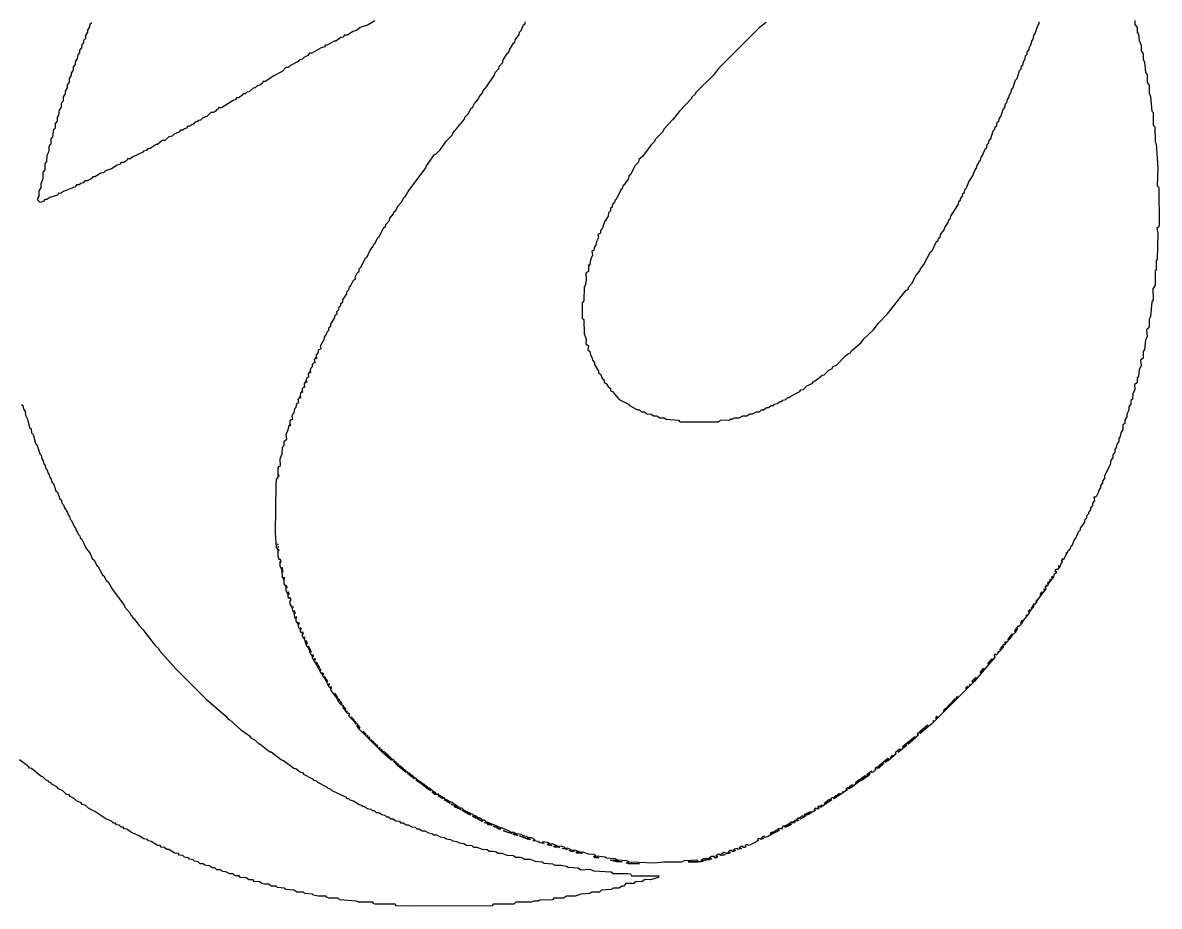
# Model space of a CAD drawing. Extents: x -695846 to 822170, y -413475 to 397179.
# Drawn here: x -387965 to -387349, y 126819 to 127298 of the extents above; entities that cross this region are included whole.
import ezdxf

# ---------------------------------------------------------------- set-up
doc = ezdxf.new("R2010")
doc.units = 0
doc.header["$LTSCALE"] = 1000
doc.header["$MEASUREMENT"] = 0

# ---------------------------------------------------------------- blocks, each defined once
blk = doc.blocks.new('中亿国际')
at = {"color": 4, "linetype": 'Continuous'}
for points in [[(2530624.43, -167525.74), (2530620.86, -167528.49), (2530598.64, -167550.71), (2530595.9, -167554.27), (2530586.29, -167563.88), (2530586.29, -167564.43), (2530584.1, -167566.35), (2530584.1, -167566.89), (2530577.52, -167573.75), (2530573.95, -167578.42), (2530569.01, -167583.63), (2530568.46, -167585), (2530564.35, -167589.12), (2530564.07, -167590.21), (2530562.15, -167592.13), (2530557.49, -167598.44), (2530555.57, -167600.09), (2530555.29, -167601.46), (2530553.37, -167603.38), (2530550.9, -167608.32), (2530550.08, -167608.87), (2530549.81, -167610.24), (2530547.61, -167613.81), (2530546.79, -167614.35), (2530546.52, -167616), (2530545.69, -167616.55), (2530543.22, -167621.76), (2530542.67, -167622.04), (2530542.13, -167623.68), (2530541.3, -167624.23), (2530541.03, -167625.88), (2530540.21, -167626.43), (2530540.21, -167627.8), (2530539.11, -167628.89), (2530538.83, -167630.81), (2530536.91, -167633.83), (2530535.54, -167637.67), (2530534.72, -167638.5), (2530534.72, -167639.87), (2530533.35, -167640.69), (2530533.62, -167642.34), (2530532.52, -167644.53), (2530532.25, -167646.45), (2530531.43, -167647.28), (2530531.15, -167649.2), (2530530.05, -167649.74), (2530530.33, -167651.94), (2530529.23, -167654.41), (2530528.96, -167656.88), (2530528.41, -167657.7), (2530528.13, -167657.15), (2530528.13, -167660.72), (2530526.76, -167661.54), (2530527.04, -167665.38), (2530526.49, -167668.4), (2530525.94, -167668.95), (2530525.67, -167676.63), (2530524.84, -167677.73), (2530524.84, -167685.96), (2530525.67, -167686.78), (2530525.94, -167694.46), (2530527.04, -167697.2), (2530526.76, -167699.95), (2530528.13, -167701.05), (2530527.86, -167703.24), (2530528.96, -167704.06), (2530529.23, -167705.98), (2530530.05, -167707.08), (2530530.33, -167708.73), (2530531.43, -167710.1), (2530531.43, -167711.2), (2530533.62, -167714.76), (2530533.62, -167715.59), (2530534.72, -167716.41), (2530535.82, -167718.88), (2530536.64, -167719.43), (2530536.64, -167720.8), (2530537.74, -167721.35), (2530538.83, -167722.99), (2530540.21, -167724.09), (2530540.21, -167725.46), (2530541.3, -167725.74), (2530544.87, -167730.12), (2530549.81, -167732.59), (2530550.36, -167733.42), (2530554.75, -167735.61), (2530555.84, -167735.61), (2530556.94, -167736.71), (2530558.31, -167736.71), (2530559.96, -167737.81), (2530562.15, -167738.08), (2530563.52, -167738.9), (2530565.17, -167738.9), (2530566.82, -167740), (2530569.29, -167740), (2530570.38, -167740.82), (2530576.97, -167741.37), (2530577.79, -167742.2), (2530598.91, -167742.2), (2530599.74, -167741.37), (2530604.67, -167741.1), (2530605.5, -167740.55), (2530606.6, -167740.55), (2530607.14, -167740), (2530609.89, -167740), (2530611.81, -167738.9), (2530614, -167738.9), (2530615.65, -167737.81), (2530617.02, -167737.81), (2530619.21, -167736.71), (2530620.86, -167736.71), (2530621.96, -167735.61), (2530623.06, -167735.61), (2530624.7, -167734.51), (2530625.8, -167734.51), (2530627.17, -167733.42), (2530628.54, -167733.42), (2530629.09, -167732.59), (2530630.46, -167732.32), (2530632.11, -167731.22), (2530632.93, -167731.22), (2530633.48, -167730.4), (2530635.13, -167730.12), (2530636.22, -167729.03), (2530637.05, -167729.03), (2530637.87, -167728.2), (2530642.81, -167725.74), (2530643.36, -167724.91), (2530644.73, -167724.64), (2530646.65, -167722.72), (2530649.39, -167721.35), (2530649.94, -167720.52), (2530652.41, -167719.15), (2530654.88, -167716.96), (2530655.98, -167716.68), (2530658.72, -167713.94), (2530660.09, -167713.39), (2530660.91, -167712.29), (2530662.56, -167711.47), (2530667.77, -167706.26), (2530669.14, -167705.16), (2530670.24, -167704.89), (2530670.79, -167703.79), (2530676, -167699.12), (2530677.37, -167697.2), (2530682.59, -167692.54), (2530685.33, -167688.7), (2530690.27, -167683.76), (2530700.42, -167670.87), (2530701.24, -167670.59), (2530701.79, -167668.95), (2530703.44, -167667.3), (2530705.91, -167662.64), (2530707.83, -167660.44), (2530708.1, -167659.35), (2530710.02, -167656.88), (2530713.59, -167650.02), (2530714.41, -167649.47), (2530716.88, -167644.53), (2530717.7, -167643.98), (2530717.98, -167642.61), (2530718.8, -167642.06), (2530719.07, -167640.69), (2530720.99, -167638.22), (2530721.27, -167636.85), (2530723.19, -167634.11), (2530723.46, -167632.74), (2530724.29, -167632.19), (2530724.56, -167630.81), (2530728.68, -167624.23), (2530728.95, -167622.58), (2530729.77, -167622.04), (2530729.77, -167621.21), (2530730.87, -167619.84), (2530731.14, -167618.47), (2530731.97, -167617.92), (2530732.24, -167616.27), (2530733.06, -167615.45), (2530734.44, -167612.16), (2530736.36, -167609.14), (2530737.73, -167605.58), (2530738.55, -167604.75), (2530738.83, -167603.11), (2530739.65, -167602.28), (2530739.92, -167600.91), (2530740.75, -167600.36), (2530741.02, -167598.72), (2530741.84, -167597.89), (2530743.21, -167594.33), (2530744.04, -167593.5), (2530744.31, -167591.86), (2530745.14, -167591.04), (2530745.41, -167589.39), (2530746.23, -167588.57), (2530747.6, -167584.45), (2530748.43, -167583.63), (2530748.7, -167582.26), (2530749.52, -167581.71), (2530749.8, -167579.79), (2530750.62, -167579.24), (2530750.9, -167577.59), (2530751.72, -167576.77), (2530753.09, -167572.38), (2530753.91, -167571.83), (2530754.19, -167569.91), (2530755.01, -167569.09), (2530755.29, -167567.44), (2530756.11, -167566.35), (2530756.66, -167564.43), (2530757.21, -167564.15), (2530757.48, -167562.23), (2530758.3, -167561.41), (2530759.68, -167557.02), (2530760.5, -167556.2), (2530761.87, -167551.81), (2530762.69, -167550.98), (2530762.97, -167549.34), (2530763.79, -167548.51), (2530763.79, -167547.42), (2530764.89, -167545.5), (2530765.16, -167543.85), (2530765.98, -167543.03), (2530765.98, -167541.93), (2530767.08, -167540.56), (2530767.08, -167539.46), (2530768.18, -167537.54), (2530768.45, -167535.89), (2530769.28, -167534.8), (2530769.55, -167532.88), (2530770.37, -167531.78), (2530771.75, -167527.39), (2530772.57, -167526.57), (2530772.57, -167525.47)], [(2530824.42, -167524.65), (2530824.42, -167526.84), (2530825.52, -167528.49), (2530825.52, -167531.23), (2530826.34, -167532.05), (2530826.61, -167535.62), (2530827.71, -167538.09), (2530827.71, -167541.11), (2530828.81, -167542.75), (2530828.81, -167545.77), (2530829.63, -167547.14), (2530830.18, -167552.9), (2530831, -167554), (2530831, -167558.39), (2530832.1, -167559.76), (2530832.1, -167564.15), (2530832.92, -167565.8), (2530833.47, -167573.75), (2530834.29, -167574.58), (2530834.29, -167581.43), (2530835.12, -167582.26), (2530835.39, -167590.49), (2530835.94, -167591.58), (2530836.76, -167604.48), (2530836.49, -167614.35), (2530837.31, -167615.18), (2530837.59, -167635.48), (2530837.31, -167636.58), (2530836.22, -167637.4), (2530836.76, -167639.87), (2530836.49, -167654.13), (2530835.94, -167654.96), (2530835.94, -167659.62), (2530835.39, -167660.44), (2530835.39, -167668.12), (2530834.02, -167670.05), (2530834.29, -167676.08), (2530833.47, -167677.18), (2530832.92, -167685.13), (2530832.1, -167686.51), (2530832.1, -167690.62), (2530831.83, -167691.44), (2530830.73, -167692.27), (2530831, -167696.11), (2530830.18, -167697.75), (2530829.63, -167702.97), (2530828.81, -167704.06), (2530828.81, -167707.63), (2530827.44, -167708.73), (2530827.71, -167711.74), (2530826.61, -167713.94), (2530826.34, -167717.51), (2530825.52, -167718.6), (2530825.52, -167721.07), (2530824.14, -167721.89), (2530824.42, -167724.64), (2530823.32, -167727.11), (2530823.05, -167729.85), (2530822.22, -167730.67), (2530822.22, -167732.59), (2530821.13, -167733.97), (2530821.13, -167735.89), (2530820.03, -167738.08), (2530820.03, -167739.45), (2530818.93, -167741.37), (2530818.93, -167743.02), (2530817.83, -167743.84), (2530817.83, -167746.31), (2530816.74, -167748.23), (2530816.46, -167750.15), (2530815.64, -167751.25), (2530815.64, -167752.89), (2530814.54, -167754.27), (2530814.27, -167756.19), (2530813.45, -167757.28), (2530813.45, -167758.66), (2530812.35, -167760.03), (2530812.35, -167761.67), (2530811.25, -167763.05), (2530810.98, -167765.51), (2530807.96, -167771.55), (2530807.96, -167772.65), (2530806.86, -167774.29), (2530806.86, -167775.39), (2530805.76, -167776.76), (2530805.76, -167777.86), (2530804.67, -167779.51), (2530804.67, -167780.33), (2530803.57, -167782.52), (2530803.02, -167783.07), (2530802.2, -167783.07), (2530802.47, -167784.99), (2530801.37, -167786.36), (2530801.37, -167787.46), (2530800.28, -167788.83), (2530800.28, -167789.93), (2530799.18, -167791.3), (2530799.18, -167792.13), (2530798.08, -167793.22), (2530798.08, -167794.32), (2530796.99, -167795.42), (2530796.99, -167796.51), (2530794.79, -167799.81), (2530794.79, -167800.9), (2530793.69, -167802), (2530792.6, -167804.74), (2530791.5, -167806.12), (2530790.13, -167809.41), (2530789.58, -167809.68), (2530789.03, -167811.33), (2530788.21, -167812.15), (2530785.74, -167816.82), (2530785.19, -167817.09), (2530785.19, -167816.27), (2530784.37, -167817.64), (2530784.91, -167817.64), (2530784.64, -167819.01), (2530784.09, -167819.28), (2530783.82, -167820.38), (2530782.45, -167822.3), (2530781.35, -167822.3), (2530781.07, -167823.13), (2530781.62, -167823.13), (2530781.62, -167823.95), (2530780.52, -167825.05), (2530780.25, -167826.14), (2530777.23, -167830.26), (2530777.23, -167830.81), (2530776.41, -167831.36), (2530776.41, -167830.53), (2530775.59, -167831.9), (2530776.14, -167831.9), (2530776.14, -167832.73), (2530772.02, -167838.21), (2530770.1, -167841.23), (2530769.83, -167840.68), (2530769, -167841.78), (2530769.55, -167841.78), (2530769.28, -167842.88), (2530767.36, -167844.8), (2530767.08, -167845.9), (2530764.34, -167849.19), (2530762.97, -167851.66), (2530761.32, -167853.3), (2530761.05, -167852.75), (2530760.22, -167853.85), (2530760.77, -167854.13), (2530759.4, -167856.32), (2530757.75, -167857.97), (2530757.21, -167859.34), (2530754.19, -167862.36), (2530753.91, -167863.18), (2530753.37, -167862.63), (2530752.54, -167863.45), (2530753.09, -167864.28), (2530749.25, -167868.67), (2530748.98, -167868.12), (2530748.15, -167868.67), (2530748.15, -167869.21), (2530748.7, -167869.49), (2530737.45, -167882.66), (2530714.41, -167905.7), (2530707.83, -167911.19), (2530712.49, -167907.07), (2530711.94, -167906.52), (2530706.45, -167911.46), (2530707, -167912.01), (2530701.24, -167916.95), (2530705.36, -167913.38), (2530705.08, -167912.83), (2530698.5, -167918.32), (2530698.77, -167918.87), (2530700.69, -167917.5), (2530696.03, -167921.34), (2530697.67, -167919.69), (2530696.58, -167919.69), (2530694.38, -167921.61), (2530694.93, -167922.16), (2530690.82, -167925.73), (2530688.9, -167926.82), (2530691.09, -167924.9), (2530690.54, -167924.63), (2530686.15, -167928.2), (2530686.7, -167928.47), (2530688.35, -167927.37), (2530685.6, -167929.84), (2530684.78, -167930.12), (2530684.78, -167929.29), (2530683.96, -167929.57), (2530683.41, -167930.39), (2530684.23, -167930.39), (2530682.59, -167932.04), (2530681.76, -167932.31), (2530681.76, -167931.49), (2530679.02, -167933.41), (2530679.29, -167933.96), (2530680.94, -167932.86), (2530679.57, -167934.23), (2530676, -167936.7), (2530675.45, -167936.7), (2530670.52, -167940.54), (2530669.42, -167941.09), (2530669.14, -167940.54), (2530668.6, -167940.54), (2530667.77, -167941.36), (2530668.6, -167941.64), (2530661.19, -167946.58), (2530661.19, -167945.75), (2530660.09, -167946.03), (2530658.99, -167947.13), (2530660.09, -167947.13), (2530654.33, -167950.97), (2530653.78, -167950.97), (2530653.78, -167950.42), (2530652.68, -167950.69), (2530652.41, -167951.24), (2530653.23, -167951.52), (2530652.41, -167952.06), (2530651.31, -167951.52), (2530650.49, -167952.34), (2530651.31, -167952.61), (2530647.47, -167955.08), (2530646.37, -167955.36), (2530646.37, -167954.81), (2530645.55, -167954.81), (2530645, -167955.63), (2530645.83, -167955.63), (2530645.55, -167956.18), (2530642.81, -167957.55), (2530642.53, -167957), (2530641.71, -167957), (2530640.89, -167957.82), (2530641.98, -167957.82), (2530641.71, -167958.37), (2530640.61, -167958.65), (2530640.61, -167958.1), (2530638.97, -167958.92), (2530640.06, -167958.92), (2530639.79, -167959.47), (2530638.69, -167959.75), (2530638.69, -167959.2), (2530637.87, -167959.2), (2530637.05, -167960.02), (2530638.14, -167960.02), (2530637.87, -167960.57), (2530635.13, -167961.94), (2530634.58, -167961.94), (2530634.58, -167961.39), (2530633.48, -167961.39), (2530632.93, -167962.21), (2530633.48, -167962.76), (2530631.01, -167962.76), (2530630.74, -167963.31), (2530631.56, -167963.59), (2530628.27, -167965.23), (2530625.25, -167967.15), (2530623.88, -167967.43), (2530623.88, -167966.88), (2530622.78, -167966.88), (2530621.96, -167967.7), (2530623.33, -167967.7), (2530622.78, -167968.25), (2530621.41, -167968.52), (2530621.41, -167967.98), (2530620.04, -167968.25), (2530619.76, -167968.8), (2530620.31, -167969.07), (2530615.37, -167971.82), (2530613.73, -167971.27), (2530613.18, -167971.82), (2530613.73, -167972.36), (2530612.9, -167972.91), (2530612.08, -167972.91), (2530612.08, -167972.36), (2530610.98, -167972.36), (2530609.89, -167973.19), (2530611.26, -167973.46), (2530609.06, -167974.01), (2530609.06, -167973.46), (2530607.14, -167973.74), (2530606.87, -167974.29), (2530607.97, -167974.56), (2530606.87, -167975.11), (2530606.05, -167975.11), (2530606.05, -167974.56), (2530604.95, -167974.56), (2530603.85, -167975.38), (2530605.22, -167975.66), (2530604.13, -167976.21), (2530603.03, -167976.21), (2530603.58, -167975.93), (2530601.66, -167975.66), (2530600.01, -167976.75), (2530600.56, -167977.03), (2530602.48, -167976.48), (2530601.66, -167977.03), (2530599.74, -167977.3), (2530599.74, -167976.75), (2530598.36, -167976.75), (2530597.27, -167977.58), (2530598.36, -167977.85), (2530597.54, -167978.4), (2530596.44, -167978.4), (2530596.44, -167977.85), (2530594.8, -167977.85), (2530593.7, -167978.67), (2530594.8, -167978.95), (2530593.7, -167979.5), (2530592.33, -167979.5), (2530593.7, -167978.95), (2530590.41, -167978.95), (2530589.04, -167979.77), (2530591.78, -167979.77), (2530589.31, -167980.59), (2530582.18, -167980.59), (2530587.39, -167980.59), (2530587.39, -167979.77), (2530579.98, -167980.05), (2530578.61, -167980.87), (2530569.01, -167980.87), (2530564.07, -167981.42), (2530551.18, -167980.87), (2530551.18, -167981.42), (2530555.84, -167981.69), (2530549.81, -167981.69), (2530548.71, -167981.14), (2530550.36, -167980.87), (2530548.98, -167980.05), (2530544.05, -167979.77), (2530544.05, -167980.32), (2530546.52, -167980.59), (2530543.5, -167980.59), (2530540.21, -167979.77), (2530544.05, -167979.77), (2530542.67, -167978.95), (2530538.01, -167978.67), (2530537.19, -167978.13), (2530532.8, -167977.58), (2530532.52, -167977.85), (2530533.9, -167978.4), (2530531.7, -167978.4), (2530530.88, -167977.85), (2530532.25, -167977.58), (2530531.15, -167976.75), (2530528.13, -167976.48), (2530525.12, -167975.38), (2530523.47, -167975.66), (2530524.84, -167976.21), (2530521.82, -167975.93), (2530521.28, -167975.38), (2530523.75, -167975.38), (2530520.73, -167974.29), (2530519.36, -167974.56), (2530520.45, -167975.11), (2530518.81, -167975.11), (2530517.71, -167974.56), (2530519.08, -167974.29), (2530516.89, -167973.19), (2530515.24, -167973.46), (2530516.61, -167974.01), (2530513.87, -167973.46), (2530515.52, -167973.19), (2530514.97, -167972.64), (2530513.05, -167972.09), (2530511.4, -167972.36), (2530512.5, -167972.91), (2530509.75, -167972.64), (2530509.21, -167972.09), (2530511.4, -167972.09), (2530508.66, -167970.99), (2530507.28, -167971.27), (2530508.38, -167971.82), (2530506.19, -167971.54), (2530505.91, -167970.99), (2530507.28, -167970.99), (2530506.19, -167970.17), (2530503.44, -167969.9), (2530503.17, -167970.17), (2530504.27, -167970.72), (2530501.8, -167970.44), (2530500.7, -167969.62), (2530498.51, -167969.35), (2530498.23, -167969.07), (2530499.33, -167968.8), (2530497.41, -167967.7), (2530496.04, -167967.7), (2530495.76, -167967.98), (2530496.86, -167968.52), (2530495.49, -167968.52), (2530493.57, -167967.43), (2530491.65, -167967.15), (2530490.82, -167966.6), (2530494.67, -167967.98), (2530495.76, -167967.7), (2530494.67, -167966.88), (2530492.75, -167966.6), (2530491.65, -167965.78), (2530489.18, -167965.51), (2530488.9, -167965.78), (2530490, -167966.33), (2530487.81, -167966.05), (2530487.26, -167965.51), (2530488.9, -167965.51), (2530487.81, -167964.68), (2530485.61, -167964.68), (2530486.71, -167965.23), (2530482.87, -167964.13), (2530482.05, -167963.59), (2530484.79, -167964.68), (2530485.89, -167964.41), (2530481.22, -167962.21), (2530480.13, -167962.21), (2530479.85, -167962.49), (2530480.67, -167963.04), (2530479.58, -167963.04), (2530478.21, -167961.94), (2530476.56, -167961.39), (2530479.3, -167962.49), (2530480.13, -167962.21), (2530479.58, -167961.67), (2530472.72, -167958.92), (2530472.72, -167959.47), (2530475.74, -167960.84), (2530474.09, -167960.57), (2530473.27, -167959.75), (2530471.9, -167959.47), (2530472.72, -167958.92), (2530471.9, -167958.1), (2530470.52, -167957.82), (2530470.25, -167958.1), (2530471.07, -167958.65), (2530470.25, -167958.65), (2530466.68, -167956.45), (2530465.86, -167956.45), (2530465.31, -167955.9), (2530466.13, -167955.63), (2530465.31, -167954.81), (2530464.21, -167954.53), (2530463.94, -167954.81), (2530464.49, -167955.36), (2530463.39, -167955.08), (2530459.55, -167952.61), (2530463.67, -167954.81), (2530464.21, -167954.53), (2530460.65, -167952.61), (2530459.55, -167951.52), (2530457.9, -167951.52), (2530459, -167952.34), (2530455.98, -167950.97), (2530455.44, -167950.14), (2530456.26, -167950.14), (2530454.34, -167948.5), (2530452.69, -167947.95), (2530452.42, -167948.22), (2530453.24, -167949.05), (2530449.95, -167947.13), (2530450.77, -167946.85), (2530449.95, -167946.03), (2530449.13, -167945.75), (2530448.85, -167946.03), (2530449.4, -167946.58), (2530446.66, -167944.93), (2530447.48, -167944.66), (2530446.66, -167943.83), (2530445.83, -167944.11), (2530446.11, -167944.38), (2530445.01, -167944.11), (2530443.36, -167942.74), (2530444.19, -167942.46), (2530442.27, -167940.82), (2530441.17, -167940.82), (2530442.82, -167942.19), (2530440.35, -167940.82), (2530438.43, -167938.9), (2530434.59, -167936.43), (2530435.13, -167935.88), (2530434.31, -167935.05), (2530433.76, -167935.6), (2530430.2, -167932.86), (2530430.74, -167932.59), (2530429.92, -167931.76), (2530429.37, -167932.31), (2530424.98, -167928.75), (2530423.34, -167926.82), (2530422.51, -167926.55), (2530423.06, -167926), (2530422.24, -167925.18), (2530421.69, -167925.45), (2530421.97, -167925.73), (2530421.14, -167925.45), (2530416.2, -167921.06), (2530404.13, -167908.99), (2530402.76, -167907.07), (2530403.04, -167905.98), (2530402.49, -167905.43), (2530401.94, -167905.98), (2530401.67, -167905.15), (2530398.65, -167902.13), (2530398.37, -167901.31), (2530398.92, -167900.76), (2530398.1, -167899.94), (2530397.82, -167900.49), (2530395.08, -167896.92), (2530395.63, -167896.37), (2530394.81, -167895.55), (2530394.81, -167896.1), (2530393.16, -167894.45), (2530391.79, -167891.71), (2530388.77, -167887.87), (2530388.5, -167886.5), (2530387.67, -167885.95), (2530385.2, -167881.01), (2530384.38, -167880.46), (2530383.83, -167878.82), (2530383.28, -167878.54), (2530381.91, -167875.52), (2530378.62, -167870.04), (2530378.62, -167869.21), (2530377.52, -167867.84), (2530376.43, -167864.55), (2530375.6, -167864), (2530374.23, -167859.89), (2530373.13, -167858.51), (2530373.13, -167857.14), (2530373.41, -167857.42), (2530373.68, -167856.87), (2530373.13, -167856.05), (2530372.59, -167856.59), (2530372.04, -167855.77), (2530372.04, -167854.67), (2530371.21, -167853.85), (2530370.94, -167851.66), (2530369.84, -167850.28), (2530369.84, -167848.91), (2530369.02, -167848.09), (2530368.74, -167845.62), (2530367.92, -167844.8), (2530367.65, -167842.6), (2530366.55, -167840.96), (2530366.55, -167839.04), (2530366.82, -167839.31), (2530366.82, -167837.94), (2530366.28, -167837.39), (2530366, -167837.94), (2530365.45, -167837.12), (2530365.45, -167835.74), (2530364.36, -167833.82), (2530364.36, -167831.63), (2530363.26, -167829.98), (2530363.26, -167827.79), (2530362.43, -167826.42), (2530362.16, -167822.58), (2530361.06, -167820.66), (2530361.06, -167817.91), (2530361.34, -167818.46), (2530361.61, -167817.36), (2530361.06, -167816.54), (2530360.79, -167817.09), (2530359.97, -167815.44), (2530359.97, -167811.6), (2530359.14, -167810.23), (2530358.59, -167802.28), (2530358.87, -167776.21), (2530359.14, -167773.47), (2530359.97, -167772.1), (2530359.97, -167767.16), (2530360.51, -167766.34), (2530361.34, -167766.06), (2530361.06, -167762.22), (2530362.16, -167759.48), (2530362.43, -167755.91), (2530363.26, -167755.09), (2530363.26, -167752.62), (2530364.63, -167751.52), (2530364.36, -167749.05), (2530365.45, -167746.59), (2530365.73, -167744.66), (2530366.55, -167743.57), (2530366.55, -167741.65), (2530366.82, -167741.1), (2530367.92, -167740.82), (2530367.65, -167739.18), (2530367.92, -167738.08), (2530368.74, -167737.26), (2530369.02, -167735.06), (2530369.84, -167734.24), (2530370.12, -167732.32), (2530371.21, -167731.77), (2530370.94, -167730.12), (2530372.04, -167728.48), (2530372.31, -167726.28), (2530373.13, -167725.46), (2530373.13, -167724.09), (2530374.23, -167722.99), (2530374.23, -167721.62), (2530375.33, -167719.97), (2530375.6, -167718.33), (2530376.7, -167717.78), (2530376.43, -167716.13), (2530377.52, -167714.76), (2530377.8, -167713.12), (2530378.62, -167712.29), (2530378.62, -167710.92), (2530379.44, -167710.1), (2530379.99, -167710.1), (2530379.72, -167708.45), (2530380.82, -167707.08), (2530380.82, -167705.98), (2530381.91, -167704.61), (2530381.91, -167703.24), (2530383.28, -167702.42), (2530383.01, -167701.05), (2530385.2, -167697.2), (2530385.2, -167696.38), (2530386.3, -167694.74), (2530386.58, -167693.36), (2530387.4, -167692.54), (2530387.67, -167690.89), (2530388.5, -167690.35), (2530388.5, -167689.25), (2530390.69, -167685.68), (2530390.97, -167684.31), (2530392.06, -167683.76), (2530391.79, -167682.39), (2530392.89, -167681.29), (2530393.16, -167679.92), (2530393.98, -167679.1), (2530393.98, -167678), (2530395.08, -167677.18), (2530395.08, -167676.08), (2530397.28, -167672.79), (2530397.28, -167671.69), (2530398.37, -167670.59), (2530398.65, -167669.22), (2530399.47, -167668.4), (2530400.84, -167665.38), (2530401.94, -167664.83), (2530401.67, -167663.74), (2530403.04, -167661.27), (2530403.86, -167660.72), (2530403.86, -167659.35), (2530404.96, -167658.25), (2530407.43, -167653.31), (2530408.25, -167652.76), (2530409.62, -167649.47), (2530411.54, -167647), (2530411.82, -167645.9), (2530412.64, -167645.35), (2530414.01, -167642.34), (2530414.83, -167641.79), (2530417.3, -167636.85), (2530418.13, -167636.3), (2530418.4, -167635.2), (2530420.32, -167633.01), (2530420.59, -167631.91), (2530422.51, -167629.44), (2530422.79, -167628.35), (2530423.61, -167627.8), (2530424.98, -167625.05), (2530426.9, -167623.13), (2530428.28, -167620.39), (2530429.1, -167619.84), (2530430.47, -167617.37), (2530440.07, -167604.48), (2530440.35, -167603.38), (2530444.74, -167597.35), (2530445.56, -167597.07), (2530447.75, -167594.88), (2530451.32, -167589.94), (2530454.34, -167586.92), (2530454.61, -167585.82), (2530460.92, -167578.14), (2530461.2, -167577.04), (2530463.12, -167575.12), (2530464.49, -167572.38), (2530465.31, -167571.83), (2530466.41, -167569.64), (2530468.6, -167567.17), (2530468.88, -167566.07), (2530470.8, -167563.88), (2530471.07, -167562.78), (2530472.99, -167560.58), (2530477.38, -167554), (2530477.66, -167552.9), (2530479.58, -167550.71), (2530479.85, -167549.61), (2530481.77, -167547.42), (2530482.05, -167546.04), (2530484.24, -167542.48), (2530485.06, -167541.93), (2530485.34, -167540.56), (2530487.53, -167536.99), (2530488.36, -167536.44), (2530488.63, -167535.07), (2530490.55, -167532.33), (2530490.82, -167530.96), (2530491.65, -167530.13), (2530493.02, -167527.12), (2530493.84, -167526.57), (2530493.84, -167525.47)], [(2530412.36, -167524.92), (2530408.8, -167527.12), (2530404.41, -167528.49), (2530402.49, -167530.13), (2530400.57, -167530.68), (2530397.55, -167532.6), (2530395.9, -167532.6), (2530395.08, -167533.7), (2530393.98, -167533.97), (2530391.24, -167535.89), (2530390.42, -167535.89), (2530386.58, -167538.09), (2530385.75, -167538.09), (2530385.2, -167538.91), (2530383.28, -167539.46), (2530378.35, -167542.48), (2530376.97, -167542.48), (2530376.15, -167543.58), (2530373.96, -167544.67), (2530372.86, -167545.77), (2530371.49, -167546.04), (2530370.94, -167546.87), (2530366.28, -167549.34), (2530365.45, -167550.16), (2530364.08, -167550.16), (2530362.16, -167552.35), (2530357.22, -167554.82), (2530353.11, -167557.84), (2530351.74, -167557.84), (2530351.46, -167558.66), (2530350.09, -167559.76), (2530348.72, -167560.04), (2530347.62, -167561.13), (2530346.52, -167561.41), (2530344.33, -167563.33), (2530342.96, -167563.6), (2530342.13, -167564.43), (2530341.04, -167564.43), (2530340.21, -167565.52), (2530338.57, -167566.62), (2530337.47, -167566.62), (2530336.92, -167567.44), (2530335.55, -167567.99), (2530329.24, -167572.11), (2530327.59, -167572.11), (2530327.05, -167573.2), (2530326.5, -167573.2), (2530325.95, -167574.03), (2530324.85, -167574.58), (2530323.48, -167574.58), (2530321.56, -167576.5), (2530319.09, -167577.59), (2530317.99, -167578.69), (2530316.62, -167578.97), (2530316.35, -167579.51), (2530314.7, -167580.06), (2530314.15, -167580.89), (2530313.05, -167581.16), (2530312.23, -167581.98), (2530311.13, -167581.98), (2530310.31, -167583.08), (2530309.21, -167583.35), (2530308.39, -167584.18), (2530307.02, -167584.18), (2530306.2, -167585.27), (2530303.73, -167586.37), (2530302.63, -167587.47), (2530300.71, -167587.74), (2530298.51, -167589.66), (2530297.14, -167589.66), (2530294.67, -167591.86), (2530293.85, -167591.86), (2530290.56, -167594.05), (2530289.19, -167594.33), (2530288.64, -167595.15), (2530286.99, -167595.43), (2530286.72, -167595.97), (2530280.96, -167598.72), (2530279.58, -167599.81), (2530278.49, -167599.54), (2530277.94, -167600.64), (2530276.29, -167601.74), (2530274.92, -167601.74), (2530274.1, -167602.83), (2530272.73, -167603.11), (2530269.71, -167605.03), (2530266.42, -167606.12), (2530265.32, -167607.22), (2530263.95, -167607.5), (2530260.66, -167609.42), (2530259.56, -167609.42), (2530258.74, -167610.51), (2530256.54, -167611.61), (2530255.17, -167611.61), (2530254.35, -167612.71), (2530252.97, -167612.98), (2530252.15, -167613.81), (2530250.78, -167613.81), (2530249.96, -167614.9), (2530243.65, -167617.37), (2530242, -167618.47), (2530240.9, -167618.2), (2530240.35, -167619.29), (2530236.24, -167620.66), (2530234.59, -167621.76), (2530233.5, -167621.76), (2530232.95, -167622.58), (2530231.03, -167623.41), (2530229.66, -167622.04), (2530229.66, -167620.94), (2530230.48, -167620.12), (2530230.48, -167617.1), (2530231.58, -167615.45), (2530231.58, -167612.98), (2530232.67, -167610.24), (2530232.67, -167606.95), (2530233.77, -167605.58), (2530233.77, -167602.28), (2530234.59, -167601.19), (2530234.87, -167597.62), (2530235.97, -167595.43), (2530235.97, -167593.23), (2530236.24, -167592.13), (2530237.06, -167591.58), (2530237.06, -167588.84), (2530237.89, -167587.74), (2530238.43, -167583.63), (2530239.26, -167582.81), (2530239.26, -167580.61), (2530240.35, -167579.24), (2530240.35, -167577.04), (2530241.18, -167575.95), (2530241.45, -167573.2), (2530242.55, -167571.83), (2530242.55, -167569.36), (2530243.65, -167568.27), (2530243.65, -167566.07), (2530244.74, -167564.43), (2530244.74, -167563.05), (2530245.84, -167561.13), (2530245.84, -167559.49), (2530246.94, -167558.12), (2530246.94, -167556.2), (2530248.04, -167554.27), (2530248.04, -167553.18), (2530249.13, -167551.53), (2530249.13, -167549.89), (2530250.23, -167548.51), (2530250.23, -167547.14), (2530251.33, -167545.22), (2530251.6, -167543.3), (2530252.43, -167542.2), (2530252.43, -167540.83), (2530253.52, -167539.46), (2530253.8, -167537.54), (2530254.62, -167536.72), (2530254.62, -167535.35), (2530255.72, -167534.25), (2530255.72, -167532.88), (2530256.81, -167530.96), (2530256.81, -167529.86), (2530257.91, -167528.21), (2530258.19, -167526.57), (2530259.01, -167525.74)], [(2530220.88, -167732.87), (2530221.7, -167733.42), (2530221.97, -167735.34), (2530222.8, -167736.43), (2530223.07, -167738.63), (2530224.17, -167740.82), (2530225.27, -167745.21), (2530226.09, -167746.04), (2530226.36, -167748.23), (2530227.19, -167749.05), (2530228.56, -167753.99), (2530229.38, -167755.09), (2530230.75, -167759.48), (2530231.58, -167760.3), (2530231.85, -167762.22), (2530232.67, -167763.32), (2530232.95, -167764.97), (2530233.77, -167765.79), (2530234.04, -167767.43), (2530234.87, -167768.26), (2530235.14, -167769.9), (2530235.97, -167771), (2530236.24, -167772.37), (2530237.06, -167773.2), (2530237.34, -167774.84), (2530238.16, -167775.66), (2530239.53, -167779.51), (2530240.35, -167780.33), (2530241.73, -167783.89), (2530242.55, -167784.72), (2530242.82, -167786.36), (2530243.65, -167787.19), (2530244.2, -167788.83), (2530245.84, -167791.3), (2530246.12, -167792.67), (2530246.94, -167793.5), (2530247.21, -167794.87), (2530248.04, -167795.69), (2530249.41, -167798.98), (2530250.23, -167799.81), (2530250.51, -167801.18), (2530251.33, -167802), (2530251.6, -167803.1), (2530252.43, -167803.92), (2530252.7, -167805.02), (2530253.52, -167805.84), (2530255.99, -167810.78), (2530257.91, -167813.25), (2530259.28, -167816.27), (2530260.38, -167817.36), (2530261.48, -167819.83), (2530262.3, -167820.38), (2530264.77, -167825.05), (2530265.59, -167825.59), (2530266.97, -167828.34), (2530267.79, -167828.89), (2530270.26, -167833), (2530276.57, -167841.51), (2530276.84, -167842.6), (2530279.86, -167845.9), (2530280.13, -167846.99), (2530280.96, -167847.54), (2530281.23, -167848.36), (2530282.05, -167848.91), (2530284.52, -167852.48), (2530286.72, -167854.67), (2530293.3, -167863.45), (2530295.22, -167865.1), (2530295.5, -167865.92), (2530304.28, -167875.8), (2530321.01, -167892.53), (2530331.43, -167901.59), (2530333.08, -167903.51), (2530333.9, -167903.78), (2530339.66, -167908.99), (2530344.33, -167912.28), (2530345.15, -167913.38), (2530347.62, -167914.75), (2530349.54, -167916.67), (2530350.09, -167916.67), (2530355.58, -167921.06), (2530356.13, -167921.06), (2530361.89, -167925.45), (2530362.98, -167925.73), (2530368.47, -167929.84), (2530369.57, -167930.12), (2530372.04, -167932.04), (2530373.13, -167932.31), (2530373.68, -167933.13), (2530378.62, -167935.6), (2530379.17, -167936.43), (2530380.54, -167936.7), (2530381.36, -167937.52), (2530386.3, -167939.99), (2530386.85, -167940.82), (2530388.22, -167941.09), (2530389.05, -167941.91), (2530396.45, -167945.48), (2530397.28, -167946.3), (2530398.1, -167946.3), (2530398.92, -167947.13), (2530400.84, -167947.67), (2530403.86, -167949.59), (2530405.23, -167949.87), (2530405.51, -167950.42), (2530406.88, -167950.69), (2530408.52, -167951.79), (2530410.17, -167952.06), (2530410.99, -167952.89), (2530412.09, -167952.89), (2530413.19, -167953.98), (2530414.56, -167953.98), (2530416.2, -167955.08), (2530417.85, -167955.36), (2530418.67, -167956.18), (2530419.77, -167956.18), (2530421.14, -167957.28), (2530422.24, -167957.28), (2530423.89, -167958.37), (2530425.81, -167958.65), (2530426.36, -167959.47), (2530427.73, -167959.47), (2530429.37, -167960.57), (2530430.47, -167960.57), (2530432.39, -167961.67), (2530434.31, -167961.94), (2530435.13, -167962.76), (2530436.51, -167962.76), (2530438.15, -167963.86), (2530439.52, -167963.86), (2530441.44, -167964.96), (2530443.36, -167965.23), (2530444.46, -167966.05), (2530445.83, -167966.05), (2530447.75, -167967.15), (2530450.22, -167967.43), (2530451.32, -167968.25), (2530453.51, -167968.52), (2530454.61, -167969.35), (2530456.81, -167969.62), (2530458.18, -167970.44), (2530460.65, -167970.72), (2530462.02, -167971.54), (2530465.04, -167971.82), (2530465.86, -167972.64), (2530467.78, -167972.64), (2530470.52, -167973.74), (2530473.27, -167974.01), (2530474.36, -167974.83), (2530476.56, -167974.83), (2530477.93, -167975.11), (2530479.03, -167975.93), (2530481.22, -167975.93), (2530483.97, -167977.03), (2530487.53, -167977.3), (2530488.63, -167978.13), (2530491.1, -167978.13), (2530492.47, -167978.4), (2530493.57, -167979.22), (2530496.59, -167979.22), (2530499.33, -167980.32), (2530503.17, -167980.59), (2530504.27, -167981.42), (2530508.66, -167981.69), (2530510.03, -167982.52), (2530513.32, -167982.52), (2530516.34, -167983.06), (2530517.16, -167983.61), (2530522.65, -167983.89), (2530524.02, -167984.98), (2530528.96, -167984.71), (2530530.88, -167985.53), (2530540.48, -167986.08), (2530541.58, -167986.9), (2530549.53, -167986.9), (2530550.9, -167987.18), (2530551.45, -167988.28), (2530566.27, -167988.28), (2530565.99, -167989.1), (2530561.88, -167990.47), (2530558.86, -167990.2), (2530556.94, -167991.57), (2530553.65, -167991.29), (2530552.82, -167992.39), (2530548.44, -167992.39), (2530547.34, -167993.76), (2530546.52, -167993.76), (2530544.59, -167994.86), (2530541.85, -167994.86), (2530540.48, -167995.68), (2530535.27, -167995.96), (2530534.17, -167997.06), (2530530.05, -167997.06), (2530528.96, -167997.88), (2530524.29, -167998.15), (2530521, -167999.25), (2530516.34, -167999.25), (2530514.69, -168000.35), (2530509.48, -168000.35), (2530508.66, -168001.17), (2530501.8, -168001.44), (2530500.98, -168001.99), (2530498.51, -168001.99), (2530497.13, -168002.54), (2530488.9, -168002.54), (2530487.81, -168003.64), (2530476.56, -168003.64), (2530476.01, -168004.46), (2530431.84, -168004.74), (2530424.16, -168004.46), (2530423.34, -168003.64), (2530412.64, -168003.64), (2530411.82, -168003.36), (2530411.27, -168002.54), (2530403.59, -168002.54), (2530402.49, -168001.99), (2530393.43, -168001.17), (2530392.61, -168000.35), (2530387.67, -168000.35), (2530386.3, -167999.8), (2530386.03, -167999.25), (2530381.64, -167999.25), (2530379.17, -167998.7), (2530378.62, -167998.15), (2530374.51, -167997.88), (2530373.68, -167997.06), (2530370.39, -167997.06), (2530368.47, -167995.96), (2530364.08, -167995.68), (2530363.26, -167994.86), (2530359.69, -167994.59), (2530358.87, -167993.76), (2530356.13, -167993.76), (2530355.03, -167992.67), (2530352.56, -167992.67), (2530351.19, -167992.39), (2530350.09, -167991.57), (2530347.07, -167991.29), (2530346.52, -167990.47), (2530344.05, -167990.47), (2530342.68, -167989.37), (2530339.66, -167989.1), (2530338.84, -167988.28), (2530336.65, -167988.28), (2530335.55, -167987.18), (2530333.9, -167987.18), (2530331.71, -167986.08), (2530329.79, -167985.81), (2530328.97, -167984.98), (2530326.77, -167984.98), (2530325.67, -167983.89), (2530324.3, -167983.89), (2530322.66, -167982.79), (2530320.19, -167982.52), (2530319.36, -167981.69), (2530317.72, -167981.69), (2530316.62, -167980.59), (2530314.7, -167980.32), (2530313.88, -167979.5), (2530311.96, -167979.22), (2530311.41, -167978.4), (2530309.21, -167978.13), (2530308.39, -167977.3), (2530306.47, -167977.03), (2530305.92, -167976.21), (2530304, -167975.93), (2530300.71, -167974.01), (2530299.61, -167974.01), (2530298.24, -167972.91), (2530296.59, -167972.64), (2530296.05, -167971.82), (2530294.67, -167971.82), (2530291.11, -167969.62), (2530289.74, -167969.35), (2530289.19, -167968.52), (2530287.27, -167968.25), (2530284.25, -167966.33), (2530280.68, -167964.96), (2530277.94, -167963.04), (2530276.57, -167962.76), (2530276.02, -167961.94), (2530274.92, -167961.94), (2530273.82, -167960.84), (2530272.45, -167960.57), (2530271.9, -167959.75), (2530270.81, -167959.75), (2530269.71, -167958.65), (2530266.69, -167957.28), (2530260.66, -167953.44), (2530257.36, -167951.79), (2530255.44, -167949.87), (2530253.8, -167949.59), (2530253.25, -167948.77), (2530250.78, -167947.67), (2530249.68, -167946.58), (2530247.21, -167945.21), (2530246.66, -167944.38), (2530245.29, -167944.11), (2530243.37, -167942.19), (2530240.9, -167941.09), (2530240.08, -167939.99), (2530237.34, -167938.62), (2530236.79, -167937.8), (2530235.97, -167937.52), (2530235.42, -167936.7), (2530234.32, -167936.43), (2530232.4, -167934.51), (2530231.3, -167934.23), (2530226.36, -167930.12), (2530225.27, -167929.84), (2530224.72, -167929.02), (2530219.78, -167925.45)], [(2530381.09, -167707.63), (2530380.82, -167707.35), (2530380.82, -167707.9), (2530381.09, -167707.63)], [(2530377.8, -167715.31), (2530377.52, -167715.04), (2530377.52, -167715.59), (2530377.8, -167715.31)], [(2530374.51, -167723.27), (2530374.23, -167722.99), (2530374.23, -167723.54), (2530374.51, -167723.27)], [(2530375.6, -167720.52), (2530375.33, -167720.25), (2530375.33, -167720.8), (2530375.6, -167720.52)], [(2530372.31, -167729.03), (2530372.04, -167728.75), (2530372.04, -167729.3), (2530372.31, -167729.03)], [(2530373.41, -167726.01), (2530373.13, -167725.74), (2530373.13, -167726.28), (2530373.41, -167726.01)], [(2530366.82, -167743.84), (2530366.55, -167743.57), (2530366.55, -167744.39), (2530366.82, -167743.84)], [(2530360.51, -167771.28), (2530360.24, -167771), (2530360.24, -167771.82), (2530360.51, -167771.28)], [(2530359.97, -167808.59), (2530359.69, -167808.31), (2530359.69, -167808.86), (2530359.97, -167808.59)], [(2530360.24, -167809.96), (2530359.97, -167809.68), (2530359.97, -167810.23), (2530360.24, -167809.96)], [(2530360.51, -167811.6), (2530360.24, -167811.33), (2530360.24, -167812.15), (2530360.51, -167811.6)], [(2530787.38, -167813.25), (2530787.11, -167812.97), (2530787.11, -167813.52), (2530787.38, -167813.25)], [(2530362.43, -167821.48), (2530362.16, -167821.2), (2530362.16, -167822.58), (2530362.43, -167821.48)], [(2530362.71, -167822.85), (2530362.43, -167822.58), (2530362.43, -167823.67), (2530362.71, -167822.85)], [(2530783.27, -167820.38), (2530782.99, -167820.11), (2530782.99, -167820.66), (2530783.27, -167820.38)], [(2530363.53, -167826.69), (2530363.26, -167826.42), (2530363.26, -167827.51), (2530363.53, -167826.69)], [(2530777.78, -167829.16), (2530777.51, -167828.89), (2530776.96, -167829.43), (2530777.23, -167829.98), (2530777.78, -167829.16)], [(2530778.6, -167827.79), (2530778.33, -167827.51), (2530778.33, -167828.34), (2530778.6, -167827.79)], [(2530779.7, -167826.14), (2530779.43, -167825.87), (2530779.43, -167826.69), (2530779.7, -167826.14)], [(2530364.63, -167831.08), (2530364.36, -167830.81), (2530364.36, -167831.63), (2530364.63, -167831.08)], [(2530364.9, -167831.9), (2530364.63, -167831.63), (2530364.63, -167832.18), (2530364.9, -167831.9)], [(2530365.73, -167834.65), (2530365.45, -167834.37), (2530365.45, -167835.2), (2530365.73, -167834.65)], [(2530366, -167835.47), (2530365.73, -167835.2), (2530365.73, -167835.74), (2530366, -167835.47)], [(2530774.22, -167834.65), (2530773.94, -167834.37), (2530773.12, -167835.47), (2530773.94, -167835.47), (2530774.22, -167834.65)], [(2530773.39, -167836.02), (2530773.12, -167835.74), (2530773.12, -167836.29), (2530773.39, -167836.02)], [(2530775.31, -167833), (2530775.04, -167832.73), (2530775.04, -167833.28), (2530775.31, -167833)], [(2530771.2, -167839.04), (2530770.92, -167838.76), (2530770.92, -167839.59), (2530771.2, -167839.04)], [(2530368.2, -167842.6), (2530367.92, -167842.33), (2530367.92, -167842.88), (2530368.2, -167842.6)], [(2530369.02, -167844.8), (2530368.74, -167844.52), (2530368.74, -167845.62), (2530369.02, -167844.8)], [(2530369.29, -167845.62), (2530369.02, -167845.35), (2530369.02, -167846.17), (2530369.29, -167845.62)], [(2530370.12, -167848.09), (2530369.84, -167847.82), (2530369.84, -167848.36), (2530370.12, -167848.09)], [(2530765.71, -167846.99), (2530765.44, -167846.72), (2530765.44, -167847.27), (2530765.71, -167846.99)], [(2530767.63, -167844.25), (2530767.36, -167843.97), (2530766.53, -167845.07), (2530767.36, -167845.07), (2530767.63, -167844.25)], [(2530768.45, -167843.15), (2530768.18, -167842.88), (2530768.18, -167843.43), (2530768.45, -167843.15)], [(2530769, -167842.33), (2530768.73, -167842.05), (2530768.73, -167842.88), (2530769, -167842.33)], [(2530371.21, -167851.11), (2530370.94, -167850.83), (2530370.94, -167851.66), (2530371.21, -167851.11)], [(2530371.49, -167851.66), (2530371.21, -167851.38), (2530371.21, -167851.93), (2530371.49, -167851.66)], [(2530372.31, -167853.85), (2530372.04, -167853.58), (2530372.04, -167854.13), (2530372.31, -167853.85)], [(2530372.59, -167854.4), (2530372.31, -167854.13), (2530372.31, -167854.67), (2530372.59, -167854.4)], [(2530760.22, -167854.4), (2530759.95, -167854.13), (2530759.4, -167854.67), (2530759.68, -167855.22), (2530760.22, -167854.4)], [(2530762.69, -167851.11), (2530762.42, -167850.83), (2530762.42, -167851.38), (2530762.69, -167851.11)], [(2530763.52, -167850.01), (2530763.24, -167849.74), (2530762.69, -167850.28), (2530762.97, -167850.83), (2530763.52, -167850.01)], [(2530374.51, -167859.06), (2530374.23, -167858.79), (2530374.23, -167859.34), (2530374.51, -167859.06)], [(2530755.83, -167860.16), (2530755.56, -167859.89), (2530755.56, -167860.44), (2530755.83, -167860.16)], [(2530756.66, -167859.34), (2530756.38, -167858.79), (2530755.83, -167859.61), (2530756.11, -167859.89), (2530756.66, -167859.34)], [(2530756.93, -167858.79), (2530756.66, -167858.51), (2530756.66, -167859.06), (2530756.93, -167858.79)], [(2530758.03, -167857.42), (2530757.75, -167857.14), (2530756.93, -167857.97), (2530757.21, -167858.51), (2530758.03, -167857.42)], [(2530759.4, -167855.5), (2530759.13, -167855.22), (2530759.13, -167855.77), (2530759.4, -167855.5)], [(2530375.33, -167860.98), (2530375.05, -167860.71), (2530375.05, -167861.53), (2530375.33, -167860.98)], [(2530375.6, -167861.53), (2530375.33, -167861.26), (2530375.33, -167862.08), (2530375.6, -167861.53)], [(2530375.88, -167862.08), (2530375.6, -167861.81), (2530375.6, -167862.63), (2530375.88, -167862.08)], [(2530376.7, -167864), (2530376.43, -167863.73), (2530376.43, -167864.28), (2530376.7, -167864)], [(2530376.97, -167864.55), (2530376.7, -167864.28), (2530376.7, -167864.82), (2530376.97, -167864.55)], [(2530377.25, -167865.1), (2530376.97, -167864.82), (2530376.97, -167865.65), (2530377.25, -167865.1)], [(2530377.52, -167865.65), (2530377.25, -167865.37), (2530376.97, -167865.92), (2530377.52, -167866.74), (2530377.52, -167865.65)], [(2530378.07, -167866.74), (2530377.8, -167866.47), (2530377.8, -167867.02), (2530378.07, -167866.74)], [(2530751.45, -167865.65), (2530751.17, -167865.37), (2530751.17, -167865.92), (2530751.45, -167865.65)], [(2530752.54, -167864.28), (2530752.27, -167864), (2530751.45, -167864.82), (2530751.72, -167865.37), (2530752.54, -167864.28)], [(2530754.74, -167861.53), (2530754.46, -167861.26), (2530753.64, -167862.08), (2530753.91, -167862.63), (2530754.74, -167861.53)], [(2530378.9, -167868.67), (2530378.62, -167868.39), (2530378.62, -167868.94), (2530378.9, -167868.67)], [(2530379.17, -167868.94), (2530378.9, -167868.67), (2530378.9, -167869.49), (2530379.17, -167868.94)], [(2530379.99, -167870.59), (2530379.72, -167870.31), (2530379.72, -167871.13), (2530379.99, -167870.59)], [(2530380.27, -167871.13), (2530379.99, -167870.86), (2530379.99, -167871.41), (2530380.27, -167871.13)], [(2530381.09, -167872.78), (2530380.82, -167872.51), (2530380.82, -167873.33), (2530381.09, -167872.78)], [(2530747.06, -167870.86), (2530746.78, -167870.59), (2530744.59, -167873.05), (2530744.86, -167873.6), (2530747.06, -167870.86)], [(2530750.35, -167867.02), (2530750.07, -167866.74), (2530750.07, -167867.29), (2530750.35, -167867.02)], [(2530381.36, -167873.33), (2530381.09, -167873.05), (2530381.09, -167873.6), (2530381.36, -167873.33)], [(2530381.91, -167874.15), (2530381.64, -167873.88), (2530381.64, -167874.7), (2530381.91, -167874.15)], [(2530382.19, -167874.7), (2530381.91, -167874.43), (2530381.91, -167875.25), (2530382.19, -167874.7)], [(2530382.46, -167875.25), (2530382.19, -167874.97), (2530382.19, -167875.52), (2530382.46, -167875.25)], [(2530383.01, -167876.35), (2530382.74, -167876.07), (2530382.74, -167876.62), (2530383.01, -167876.35)], [(2530383.28, -167876.62), (2530383.01, -167876.35), (2530383.01, -167876.9), (2530383.28, -167876.62)], [(2530384.11, -167878.27), (2530383.83, -167877.99), (2530383.83, -167878.54), (2530384.11, -167878.27)], [(2530384.38, -167878.54), (2530384.11, -167878.27), (2530384.11, -167879.09), (2530384.38, -167878.54)], [(2530384.66, -167879.09), (2530384.38, -167878.82), (2530384.38, -167879.36), (2530384.66, -167879.09)], [(2530742.67, -167876.07), (2530742.12, -167875.8), (2530740.47, -167877.72), (2530740.75, -167878.27), (2530742.67, -167876.07)], [(2530385.48, -167880.46), (2530385.2, -167880.19), (2530385.2, -167880.74), (2530385.48, -167880.46)], [(2530385.75, -167881.01), (2530385.48, -167880.74), (2530385.48, -167881.28), (2530385.75, -167881.01)], [(2530386.3, -167881.83), (2530386.03, -167881.56), (2530386.03, -167882.11), (2530386.3, -167881.83)], [(2530386.58, -167882.11), (2530386.3, -167881.83), (2530386.3, -167882.66), (2530386.58, -167882.11)], [(2530386.85, -167882.66), (2530386.58, -167882.38), (2530386.58, -167882.93), (2530386.85, -167882.66)], [(2530387.67, -167884.3), (2530387.4, -167884.03), (2530387.4, -167884.58), (2530387.67, -167884.3)], [(2530387.95, -167884.58), (2530387.67, -167884.3), (2530387.67, -167884.85), (2530387.95, -167884.58)], [(2530734.98, -167884.58), (2530734.71, -167884.3), (2530734.71, -167884.85), (2530734.98, -167884.58)], [(2530736.91, -167882.38), (2530736.63, -167882.11), (2530736.08, -167882.66), (2530736.36, -167883.21), (2530736.91, -167882.38)], [(2530737.73, -167881.56), (2530737.45, -167881.28), (2530736.91, -167881.83), (2530737.45, -167882.11), (2530737.73, -167881.56)], [(2530738.28, -167881.01), (2530738, -167880.74), (2530738, -167881.28), (2530738.28, -167881.01)], [(2530388.77, -167885.95), (2530388.5, -167885.67), (2530388.5, -167886.5), (2530388.77, -167885.95)], [(2530389.05, -167886.5), (2530388.77, -167886.22), (2530388.77, -167886.77), (2530389.05, -167886.5)], [(2530390.97, -167889.51), (2530390.69, -167889.24), (2530390.69, -167889.79), (2530390.97, -167889.51)], [(2530391.24, -167890.06), (2530390.97, -167889.79), (2530390.97, -167890.34), (2530391.24, -167890.06)], [(2530391.51, -167890.34), (2530391.24, -167890.06), (2530391.24, -167890.61), (2530391.51, -167890.34)], [(2530391.79, -167890.61), (2530391.51, -167890.34), (2530391.24, -167890.89), (2530391.79, -167891.44), (2530391.79, -167890.61)], [(2530392.34, -167891.44), (2530392.06, -167891.16), (2530392.06, -167891.71), (2530392.34, -167891.44)], [(2530728.4, -167891.44), (2530727.85, -167891.16), (2530727.3, -167891.98), (2530727.58, -167892.26), (2530728.4, -167891.44)], [(2530733.89, -167885.67), (2530733.61, -167885.4), (2530732.52, -167886.5), (2530733.06, -167886.77), (2530733.89, -167885.67)], [(2530392.89, -167892.53), (2530392.61, -167892.26), (2530392.61, -167892.81), (2530392.89, -167892.53)], [(2530393.16, -167892.81), (2530392.89, -167892.53), (2530392.89, -167893.08), (2530393.16, -167892.81)], [(2530393.43, -167893.08), (2530393.16, -167892.81), (2530393.16, -167893.36), (2530393.43, -167893.08)], [(2530393.98, -167893.9), (2530393.71, -167893.63), (2530393.71, -167894.18), (2530393.98, -167893.9)], [(2530394.26, -167894.18), (2530393.98, -167893.9), (2530393.98, -167894.73), (2530394.26, -167894.18)], [(2530394.53, -167894.73), (2530394.26, -167894.45), (2530394.26, -167895), (2530394.53, -167894.73)], [(2530396.18, -167897.2), (2530395.9, -167896.92), (2530395.9, -167897.47), (2530396.18, -167897.2)], [(2530396.45, -167897.47), (2530396.18, -167897.2), (2530396.18, -167898.02), (2530396.45, -167897.47)], [(2530727.3, -167892.53), (2530726.75, -167892.26), (2530721.82, -167897.47), (2530722.37, -167897.74), (2530727.3, -167892.53)], [(2530396.73, -167898.02), (2530396.45, -167897.74), (2530396.45, -167898.29), (2530396.73, -167898.02)], [(2530397.55, -167899.12), (2530397.28, -167898.84), (2530397.28, -167899.39), (2530397.55, -167899.12)], [(2530400.02, -167902.41), (2530399.74, -167902.13), (2530399.74, -167902.68), (2530400.02, -167902.41)], [(2530400.84, -167903.23), (2530400.29, -167902.96), (2530400.02, -167903.23), (2530400.57, -167903.78), (2530400.84, -167903.23)], [(2530401.12, -167903.78), (2530400.84, -167903.51), (2530400.84, -167904.05), (2530401.12, -167903.78)], [(2530717.43, -167902.13), (2530717.15, -167901.86), (2530716.33, -167902.68), (2530716.88, -167902.96), (2530717.43, -167902.13)], [(2530721.82, -167898.02), (2530721.27, -167897.74), (2530720.44, -167898.84), (2530720.72, -167899.12), (2530721.82, -167898.02)], [(2530401.67, -167904.6), (2530401.39, -167904.33), (2530401.39, -167904.88), (2530401.67, -167904.6)], [(2530401.94, -167904.88), (2530401.67, -167904.6), (2530401.67, -167905.15), (2530401.94, -167904.88)], [(2530402.21, -167905.15), (2530401.94, -167904.88), (2530401.94, -167905.43), (2530402.21, -167905.15)], [(2530403.31, -167906.52), (2530403.04, -167906.25), (2530403.04, -167906.8), (2530403.31, -167906.52)], [(2530403.86, -167907.07), (2530403.59, -167906.8), (2530403.31, -167907.35), (2530403.86, -167907.9), (2530403.86, -167907.07)], [(2530404.41, -167907.9), (2530404.13, -167907.62), (2530404.13, -167908.17), (2530404.41, -167907.9)], [(2530715.23, -167904.33), (2530714.96, -167904.05), (2530714.96, -167904.6), (2530715.23, -167904.33)], [(2530406.33, -167910.09), (2530406.05, -167909.82), (2530406.05, -167910.36), (2530406.33, -167910.09)], [(2530406.6, -167910.36), (2530406.33, -167910.09), (2530406.33, -167910.64), (2530406.6, -167910.36)], [(2530407.15, -167910.91), (2530406.88, -167910.64), (2530406.88, -167911.19), (2530407.15, -167910.91)], [(2530407.43, -167911.19), (2530407.15, -167910.91), (2530407.15, -167911.46), (2530407.43, -167911.19)], [(2530407.7, -167911.46), (2530407.43, -167911.19), (2530407.43, -167911.74), (2530407.7, -167911.46)], [(2530408.52, -167912.28), (2530408.25, -167912.01), (2530408.25, -167912.83), (2530408.8, -167912.56), (2530408.52, -167912.28)], [(2530409.62, -167913.38), (2530409.07, -167913.11), (2530408.8, -167913.38), (2530409.62, -167914.21), (2530409.62, -167913.38)], [(2530410.72, -167914.75), (2530410.44, -167914.48), (2530410.44, -167915.03), (2530410.72, -167914.75)], [(2530410.99, -167915.03), (2530410.72, -167914.75), (2530410.72, -167915.3), (2530410.99, -167915.03)], [(2530411.54, -167915.58), (2530411.27, -167915.3), (2530411.27, -167915.85), (2530411.54, -167915.58)], [(2530411.82, -167915.85), (2530411.54, -167915.58), (2530411.54, -167916.13), (2530411.82, -167915.85)], [(2530412.09, -167916.13), (2530411.82, -167915.85), (2530411.82, -167916.4), (2530412.09, -167916.13)], [(2530412.64, -167916.67), (2530412.36, -167916.4), (2530412.36, -167916.95), (2530412.64, -167916.67)], [(2530412.91, -167916.95), (2530412.64, -167916.67), (2530412.64, -167917.22), (2530412.91, -167916.95)], [(2530413.19, -167917.22), (2530412.91, -167916.95), (2530412.91, -167917.5), (2530413.19, -167917.22)], [(2530414.01, -167917.77), (2530413.46, -167917.5), (2530413.19, -167917.77), (2530413.74, -167918.32), (2530414.01, -167917.77)], [(2530415.11, -167918.87), (2530414.83, -167918.59), (2530414.83, -167919.42), (2530415.38, -167919.14), (2530415.11, -167918.87)], [(2530415.93, -167919.69), (2530415.66, -167919.42), (2530415.66, -167919.97), (2530415.93, -167919.69)], [(2530416.2, -167919.97), (2530415.93, -167919.69), (2530415.93, -167920.24), (2530416.2, -167919.97)], [(2530416.48, -167920.24), (2530416.2, -167919.97), (2530416.2, -167920.51), (2530416.48, -167920.24)], [(2530417.58, -167921.06), (2530417.03, -167920.79), (2530416.75, -167921.06), (2530417.58, -167921.06)], [(2530418.13, -167921.61), (2530417.85, -167921.34), (2530417.85, -167921.89), (2530418.13, -167921.61)], [(2530418.4, -167921.89), (2530418.13, -167921.61), (2530418.13, -167922.16), (2530418.4, -167921.89)], [(2530418.67, -167922.16), (2530418.4, -167921.89), (2530418.4, -167922.44), (2530418.67, -167922.16)], [(2530419.22, -167922.44), (2530418.67, -167922.16), (2530418.4, -167922.44), (2530419.5, -167923.53), (2530419.77, -167922.98), (2530419.22, -167922.44)], [(2530420.32, -167923.53), (2530420.05, -167923.26), (2530420.05, -167924.08), (2530420.59, -167923.81), (2530420.32, -167923.53)], [(2530420.87, -167924.08), (2530420.59, -167923.81), (2530420.59, -167924.36), (2530420.87, -167924.08)], [(2530421.14, -167924.36), (2530420.87, -167924.08), (2530420.87, -167924.63), (2530421.14, -167924.36)], [(2530421.42, -167924.63), (2530421.14, -167924.36), (2530421.14, -167924.9), (2530421.42, -167924.63)], [(2530421.69, -167924.9), (2530421.42, -167924.63), (2530421.42, -167925.18), (2530421.69, -167924.9)], [(2530423.61, -167926.55), (2530423.34, -167926.28), (2530423.34, -167926.82), (2530423.61, -167926.55)], [(2530424.16, -167926.82), (2530423.61, -167926.55), (2530423.34, -167926.82), (2530423.89, -167927.37), (2530424.16, -167926.82)], [(2530424.71, -167927.37), (2530424.44, -167927.1), (2530424.44, -167927.65), (2530424.71, -167927.37)], [(2530424.98, -167927.65), (2530424.71, -167927.37), (2530424.71, -167927.92), (2530424.98, -167927.65)], [(2530425.26, -167927.92), (2530424.98, -167927.65), (2530424.98, -167928.2), (2530425.26, -167927.92)], [(2530686.15, -167928.75), (2530686.43, -167928.47), (2530685.88, -167928.2), (2530684.78, -167929.29), (2530685.33, -167929.57), (2530686.15, -167928.75)], [(2530692.19, -167924.08), (2530691.91, -167923.81), (2530691.91, -167924.36), (2530692.19, -167924.08)], [(2530693.29, -167923.26), (2530692.74, -167922.98), (2530692.19, -167923.53), (2530692.74, -167923.81), (2530693.29, -167923.26)], [(2530426.36, -167928.75), (2530425.81, -167928.47), (2530425.53, -167928.75), (2530426.36, -167928.75)], [(2530426.9, -167929.29), (2530426.63, -167929.02), (2530426.63, -167929.57), (2530426.9, -167929.29)], [(2530427.18, -167929.57), (2530426.9, -167929.29), (2530426.9, -167929.84), (2530427.18, -167929.57)], [(2530427.45, -167929.84), (2530427.18, -167929.57), (2530427.18, -167930.12), (2530427.45, -167929.84)], [(2530428, -167930.12), (2530427.45, -167929.84), (2530427.18, -167930.12), (2530428, -167930.67), (2530428, -167930.12)], [(2530428.55, -167930.67), (2530428.28, -167930.39), (2530428.28, -167930.94), (2530428.55, -167930.67)], [(2530428.82, -167930.94), (2530428.55, -167930.67), (2530428.55, -167931.21), (2530428.82, -167930.94)], [(2530429.37, -167931.21), (2530428.82, -167930.94), (2530428.55, -167931.21), (2530429.1, -167931.76), (2530429.37, -167931.21)], [(2530431.29, -167932.86), (2530431.02, -167932.59), (2530431.02, -167933.13), (2530431.29, -167932.86)], [(2530431.57, -167933.13), (2530431.29, -167932.86), (2530431.29, -167933.41), (2530431.57, -167933.13)], [(2530431.84, -167933.41), (2530431.57, -167933.13), (2530431.57, -167933.68), (2530431.84, -167933.41)], [(2530432.39, -167933.68), (2530432.12, -167933.41), (2530432.12, -167933.96), (2530432.39, -167933.68)], [(2530432.67, -167933.96), (2530432.39, -167933.68), (2530432.39, -167934.23), (2530432.67, -167933.96)], [(2530433.21, -167934.23), (2530432.67, -167933.96), (2530432.39, -167934.23), (2530433.49, -167935.05), (2530433.76, -167934.78), (2530433.21, -167934.23)], [(2530678.75, -167934.23), (2530678.2, -167933.96), (2530675.73, -167935.88), (2530676.83, -167935.88), (2530678.75, -167934.23)], [(2530435.96, -167936.43), (2530435.41, -167936.15), (2530435.13, -167936.43), (2530435.96, -167936.43)], [(2530436.23, -167936.7), (2530435.96, -167936.43), (2530435.96, -167936.98), (2530436.23, -167936.7)], [(2530436.51, -167936.98), (2530436.23, -167936.7), (2530436.23, -167937.25), (2530436.51, -167936.98)], [(2530437.05, -167937.25), (2530436.78, -167936.98), (2530436.78, -167937.52), (2530437.05, -167937.25)], [(2530437.33, -167937.52), (2530437.05, -167937.25), (2530437.05, -167937.8), (2530437.33, -167937.52)], [(2530437.88, -167937.8), (2530437.33, -167937.52), (2530437.05, -167937.8), (2530437.88, -167938.35), (2530437.88, -167937.8)], [(2530438.43, -167938.35), (2530438.15, -167938.07), (2530438.15, -167938.62), (2530438.43, -167938.35)], [(2530438.97, -167938.62), (2530438.43, -167938.35), (2530438.15, -167938.62), (2530439.25, -167939.44), (2530439.52, -167938.9), (2530438.97, -167938.62)], [(2530439.8, -167939.44), (2530439.52, -167939.17), (2530439.52, -167939.72), (2530439.8, -167939.44)], [(2530440.35, -167939.72), (2530439.8, -167939.44), (2530439.52, -167939.72), (2530440.35, -167939.72)], [(2530440.62, -167939.99), (2530440.35, -167939.72), (2530440.35, -167940.27), (2530440.62, -167939.99)], [(2530441.17, -167940.27), (2530440.62, -167939.99), (2530440.35, -167940.27), (2530441.17, -167940.27)], [(2530671.06, -167939.72), (2530671.34, -167939.44), (2530670.79, -167939.17), (2530669.42, -167940.27), (2530669.97, -167940.54), (2530671.06, -167939.72)], [(2530671.61, -167939.17), (2530671.34, -167938.9), (2530671.34, -167939.44), (2530671.61, -167939.17)], [(2530675.73, -167936.43), (2530675.45, -167936.15), (2530674.9, -167936.15), (2530672.71, -167938.07), (2530672.98, -167938.35), (2530675.73, -167936.43)], [(2530444.74, -167942.74), (2530444.19, -167942.46), (2530443.91, -167942.74), (2530444.74, -167943.28), (2530444.74, -167942.74)], [(2530445.56, -167943.28), (2530445.01, -167943.01), (2530444.74, -167943.28), (2530445.56, -167943.83), (2530445.56, -167943.28)], [(2530448.03, -167944.93), (2530447.48, -167944.66), (2530447.21, -167944.93), (2530448.58, -167946.03), (2530449.13, -167945.75), (2530448.03, -167944.93)], [(2530662.83, -167945.21), (2530662.56, -167944.93), (2530662.01, -167944.93), (2530661.19, -167945.75), (2530661.74, -167946.03), (2530662.83, -167945.21)], [(2530663.66, -167944.66), (2530664.48, -167944.11), (2530663.66, -167943.83), (2530662.83, -167944.66), (2530663.66, -167944.66)], [(2530664.75, -167943.83), (2530664.48, -167943.56), (2530664.48, -167944.11), (2530664.75, -167943.83)], [(2530666.4, -167942.74), (2530666.13, -167942.46), (2530666.13, -167943.01), (2530666.4, -167942.74)], [(2530451.32, -167947.13), (2530450.77, -167946.85), (2530450.5, -167947.13), (2530451.32, -167947.13)], [(2530451.87, -167947.4), (2530451.32, -167947.13), (2530451.05, -167947.4), (2530452.42, -167948.22), (2530452.69, -167947.95), (2530451.87, -167947.4)], [(2530453.79, -167949.32), (2530454.89, -167949.87), (2530453.79, -167949.32)], [(2530457.08, -167950.42), (2530456.81, -167950.14), (2530455.98, -167950.42), (2530457.63, -167951.52), (2530458.18, -167951.24), (2530457.08, -167950.42)], [(2530654.88, -167950.14), (2530654.33, -167949.87), (2530654.06, -167950.14), (2530654.88, -167950.14)], [(2530657.9, -167948.22), (2530658.44, -167948.22), (2530659.27, -167947.4), (2530658.44, -167947.13), (2530655.98, -167949.05), (2530656.52, -167949.32), (2530657.9, -167948.22)], [(2530466.96, -167955.9), (2530466.68, -167955.63), (2530465.86, -167955.9), (2530466.96, -167956.73), (2530468.33, -167956.73), (2530467.51, -167955.9), (2530466.96, -167955.9)], [(2530469.15, -167957), (2530468.88, -167956.73), (2530468.05, -167957), (2530469.7, -167958.1), (2530470.52, -167957.82), (2530469.7, -167957), (2530469.15, -167957)], [(2530644.73, -167956.18), (2530644.45, -167955.9), (2530643.63, -167955.9), (2530642.81, -167956.73), (2530643.63, -167957), (2530644.73, -167956.18)], [(2530647.47, -167954.53), (2530648.02, -167954.53), (2530648.57, -167953.98), (2530647.75, -167953.71), (2530646.65, -167954.53), (2530647.47, -167954.53)], [(2530648.84, -167953.71), (2530648.57, -167953.44), (2530648.57, -167953.98), (2530648.84, -167953.71)], [(2530628.54, -167964.96), (2530628.27, -167964.68), (2530627.44, -167964.68), (2530626.62, -167965.23), (2530626.9, -167965.78), (2530628.54, -167964.96)], [(2530629.37, -167964.41), (2530630.46, -167964.13), (2530631.01, -167963.59), (2530630.46, -167963.31), (2530628.54, -167964.41), (2530629.37, -167964.41)], [(2530635.67, -167961.12), (2530636.77, -167960.84), (2530637.32, -167960.29), (2530636.77, -167960.02), (2530634.85, -167961.12), (2530635.67, -167961.12)]]:
    blk.add_lwpolyline(points, dxfattribs=at)
blk = doc.blocks.new('3er1t35wer1t')
at = {"lineweight": 20}
blk.add_blockref('中亿国际', (-2213347.16, 470556.41), dxfattribs=at)

msp = doc.modelspace()

# ---------------------------------------------------------------- block references
msp.add_blockref('3er1t35wer1t', (-704839.76, -175732.71))

doc.saveas('drawing.dxf')
